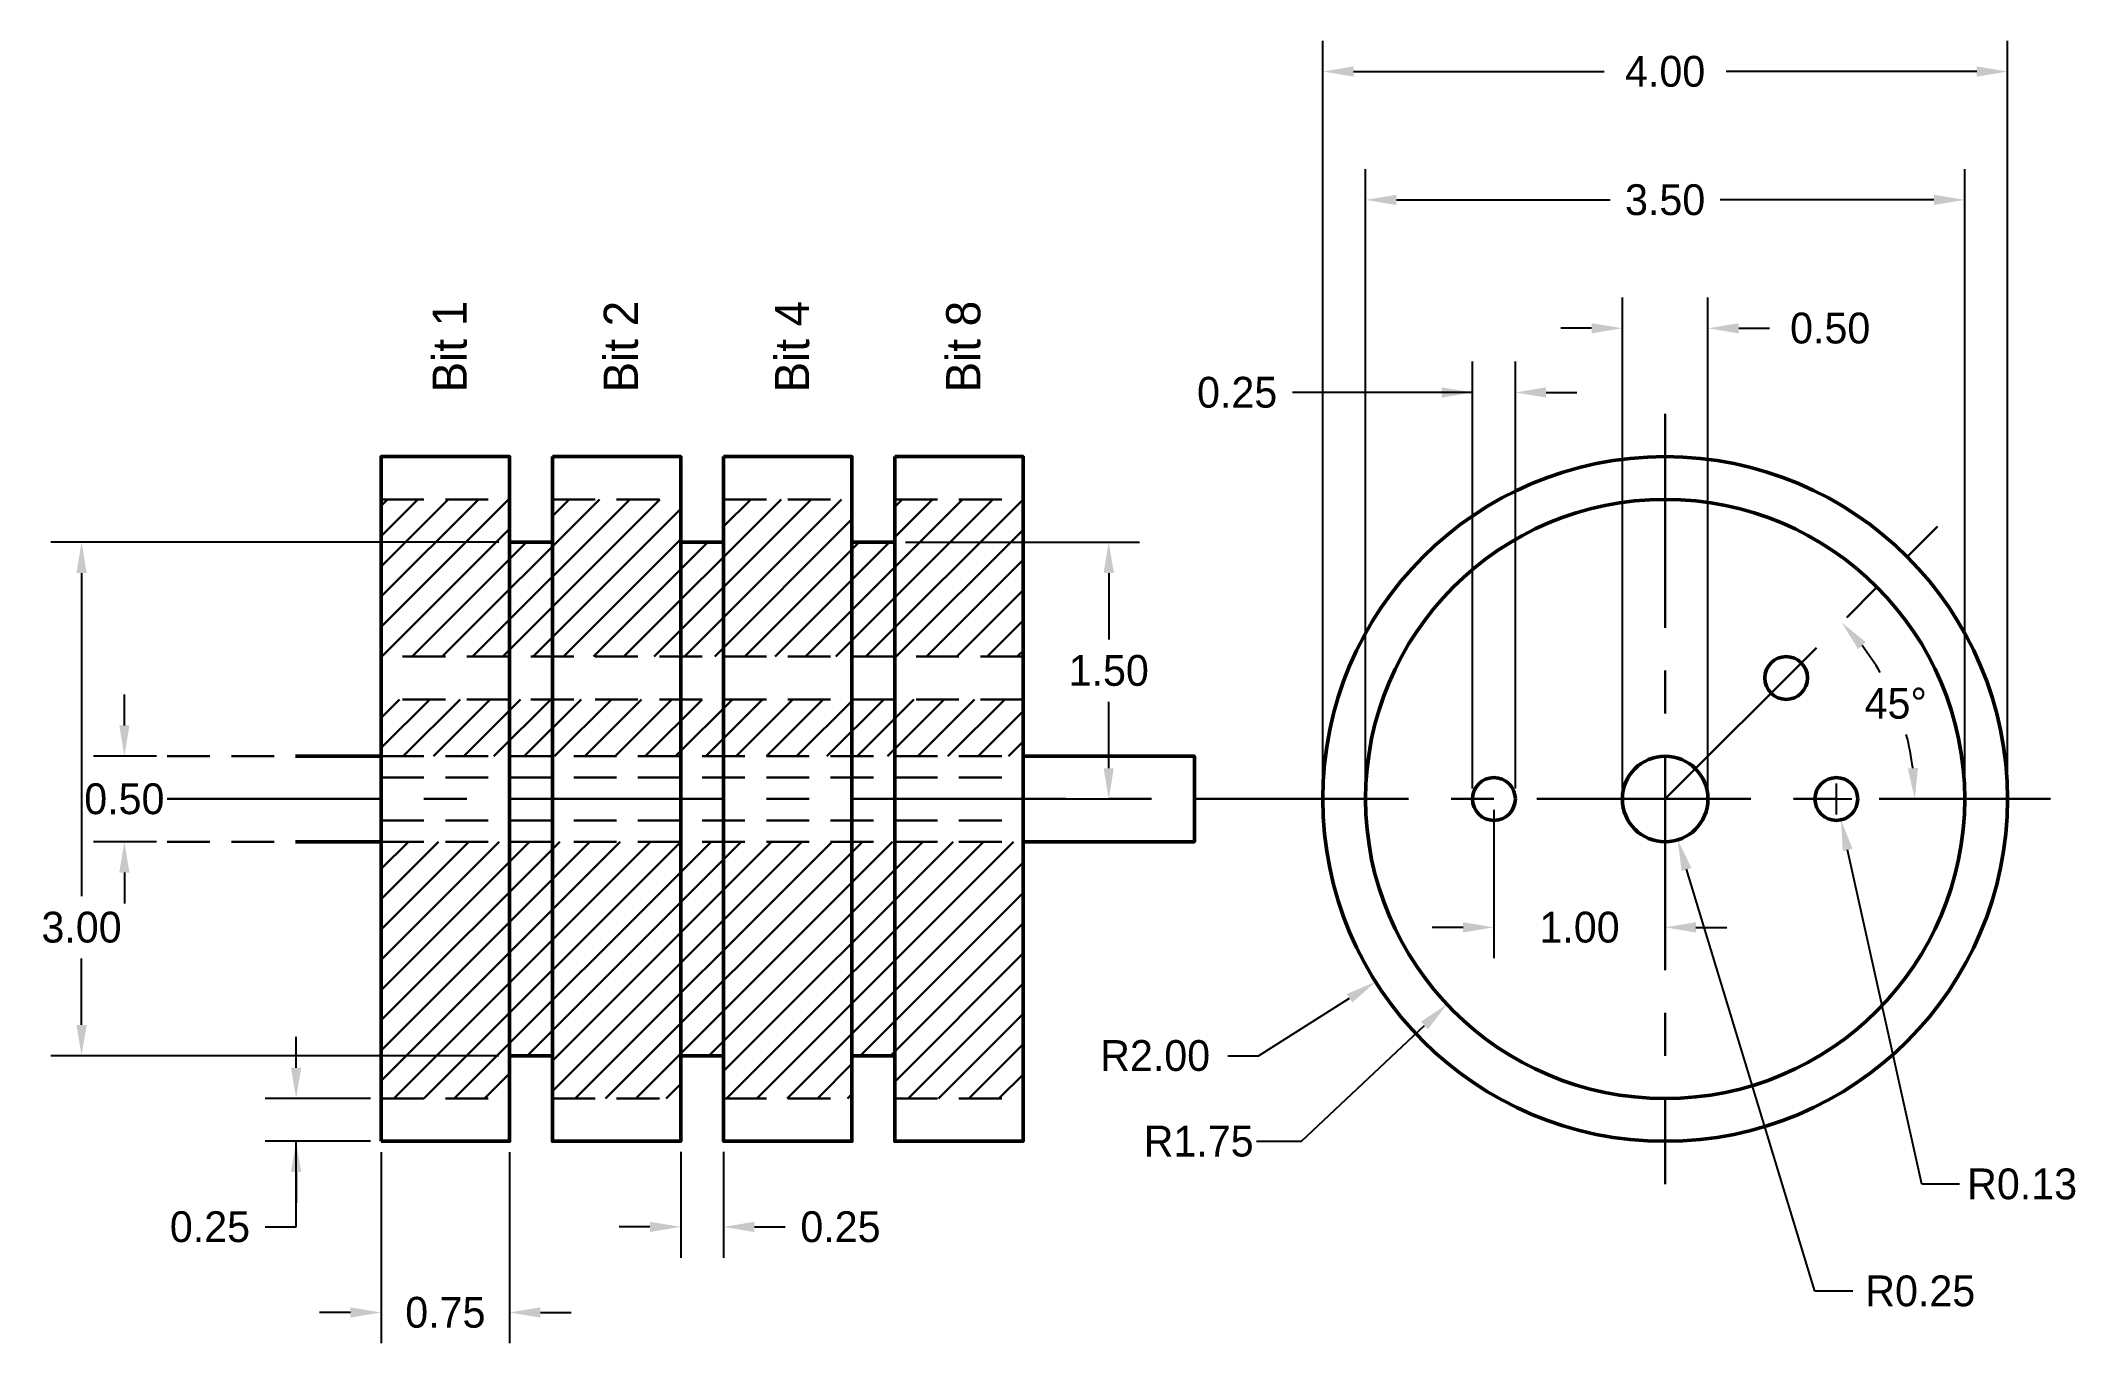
# Model space of a CAD drawing. Header units: inches. Extents: x 0 to 11.9, y 0.8 to 8.4.
import ezdxf

# ---------------------------------------------------------------- set-up
doc = ezdxf.new("R2010")
doc.units = ezdxf.units.IN
doc.header["$MEASUREMENT"] = 0
for name, pattern in [('CENTER', [2, 1.25, -0.25, 0.25, -0.25]), ('DASHDOT', [1, 0.5, -0.25, 0, -0.25]), ('HIDDEN', [0.375, 0.25, -0.125])]:
    doc.linetypes.add(name, pattern=pattern)
doc.layers.get('Defpoints').update_dxf_attribs({"lineweight": 15})
for name, color, linetype, lineweight in [('Center', 3, 'CENTER', 30), ('Dimension', 1, 'Continuous', 30), ('Hidden', 7, 'HIDDEN', 30), ('Object', 7, 'Continuous', 50), ('Section', 7, 'Continuous', 30), ('Text', 7, 'Continuous', 30)]:
    doc.layers.add(name, color=color, linetype=linetype, lineweight=lineweight)
doc.styles.get("Standard").update_dxf_attribs({"font": 'Blueprint MT.ttf'})
doc.dimstyles.get("Standard").update_dxf_attribs({"dimtxt": 0.18, "dimasz": 0.18, "dimexe": 0.18, "dimexo": 0.0625, "dimgap": 0.09, "dimtad": 0, "dimtih": 1, "dimtoh": 1, "dimzin": 0, "dimdsep": 46, "dimtxsty": 'Standard', "dimcen": 0.09, "dimadec": 0, "dimazin": 0, "dimtfac": 1, "dimtdec": 4, "dimtofl": 0, "dimtmove": 0, "dimatfit": 3, "dimfxl": 1, "dimtolj": 1, "dimtzin": 0, "dimarcsym": 0})

# ---------------------------------------------------------------- blocks, each defined once
blk = doc.blocks.new('*D2')
at = {"layer": 'Defpoints', "color": 0}
for p in [(11.091, 5.591), (10.908, 4.377), (0.75, 4), (9.5, 4), (11.75, 4)]:
    blk.add_point(p, dxfattribs=at)
at = {"layer": 'Dimension', "color": 0, "lineweight": -2}
for start, end in [(30.4955, 37.9207), (7.0793, 14.9453)]:
    blk.add_arc((9.5, 4), 1.458, start, end, dxfattribs=at)
at = {"layer": 'Dimension', "color": 0}
for points in [[(10.672, 4.916), (10.627, 4.876), (10.531, 5.031)], [(10.917, 4.178), (10.977, 4.182), (10.958, 4)]]:
    blk.add_solid(points, dxfattribs=at)
at = {"layer": 'Dimension', "color": 0, "linetype": 'DASHDOT', "insert": (10.847, 4.558), "char_height": 0.18, "attachment_point": 5}
blk.add_mtext('\\A1;45%%d', dxfattribs=at)
blk = doc.blocks.new('*D3')
at = {"layer": 'Defpoints', "color": 0}
for p in [(2, 2), (2.75, 2), (2.75, 1)]:
    blk.add_point(p, dxfattribs=at)
at = {"layer": 'Dimension', "color": 0, "lineweight": -2}
for p, q in [((2, 1.9375), (2, 0.82)), ((2.75, 1.9375), (2.75, 0.82)), ((1.82, 1), (1.64, 1)), ((2.93, 1), (3.11, 1))]:
    blk.add_line(p, q, dxfattribs=at)
at = {"layer": 'Dimension', "color": 0}
for points in [[(1.82, 0.97), (1.82, 1.03), (2, 1)], [(2.93, 1.03), (2.93, 0.97), (2.75, 1)]]:
    blk.add_solid(points, dxfattribs=at)
at = {"layer": 'Dimension', "color": 0, "linetype": 'DASHDOT', "insert": (2.375, 1), "char_height": 0.18, "attachment_point": 5}
blk.add_mtext('\\A1;0.75', dxfattribs=at)
blk = doc.blocks.new('*D4')
at = {"layer": 'Defpoints', "color": 0}
for p in [(3.75, 2), (4, 2), (4, 1.5)]:
    blk.add_point(p, dxfattribs=at)
at = {"layer": 'Dimension', "color": 0, "lineweight": -2}
for p, q in [((3.75, 1.938), (3.75, 1.32)), ((4, 1.938), (4, 1.32)), ((3.57, 1.5), (3.39, 1.5)), ((4.18, 1.5), (4.36, 1.5))]:
    blk.add_line(p, q, dxfattribs=at)
at = {"layer": 'Dimension', "color": 0}
for points in [[(3.57, 1.47), (3.57, 1.53), (3.75, 1.5)], [(4.18, 1.53), (4.18, 1.47), (4, 1.5)]]:
    blk.add_solid(points, dxfattribs=at)
at = {"layer": 'Dimension', "color": 0, "linetype": 'DASHDOT', "insert": (4.683, 1.5), "char_height": 0.18, "attachment_point": 5}
blk.add_mtext('\\A1;0.25', dxfattribs=at)
blk = doc.blocks.new('*D6')
at = {"layer": 'Defpoints', "color": 0}
for p in [(11.5, 8.25), (7.5, 4), (11.5, 4)]:
    blk.add_point(p, dxfattribs=at)
at = {"layer": 'Dimension', "color": 0, "lineweight": -2}
for p, q in [((7.5, 4.062), (7.5, 8.43)), ((11.5, 4.062), (11.5, 8.43)), ((7.68, 8.25), (9.144, 8.25)), ((11.32, 8.25), (9.856, 8.25))]:
    blk.add_line(p, q, dxfattribs=at)
at = {"layer": 'Dimension', "color": 0}
for points in [[(7.68, 8.28), (7.68, 8.22), (7.5, 8.25)], [(11.32, 8.22), (11.32, 8.28), (11.5, 8.25)]]:
    blk.add_solid(points, dxfattribs=at)
at = {"layer": 'Dimension', "color": 0, "linetype": 'DASHDOT', "insert": (9.5, 8.25), "char_height": 0.18, "attachment_point": 5}
blk.add_mtext('\\A1;4.00', dxfattribs=at)
blk = doc.blocks.new('*D7')
at = {"layer": 'Defpoints', "color": 0}
for p in [(11.25, 7.5), (7.75, 4), (11.25, 4)]:
    blk.add_point(p, dxfattribs=at)
at = {"layer": 'Dimension', "color": 0, "lineweight": -2}
for p, q in [((7.75, 4.062), (7.75, 7.68)), ((11.25, 4.062), (11.25, 7.68)), ((7.93, 7.5), (9.179, 7.5)), ((11.07, 7.5), (9.821, 7.5))]:
    blk.add_line(p, q, dxfattribs=at)
at = {"layer": 'Dimension', "color": 0}
for points in [[(7.93, 7.53), (7.93, 7.47), (7.75, 7.5)], [(11.07, 7.47), (11.07, 7.53), (11.25, 7.5)]]:
    blk.add_solid(points, dxfattribs=at)
at = {"layer": 'Dimension', "color": 0, "linetype": 'DASHDOT', "insert": (9.5, 7.5), "char_height": 0.18, "attachment_point": 5}
blk.add_mtext('\\A1;3.50', dxfattribs=at)
blk = doc.blocks.new('*D8')
at = {"layer": 'Defpoints', "color": 0}
for p in [(9.75, 6.75), (9.25, 4), (9.75, 4)]:
    blk.add_point(p, dxfattribs=at)
at = {"layer": 'Dimension', "color": 0, "lineweight": -2}
for p, q in [((9.25, 4.062), (9.25, 6.93)), ((9.75, 4.062), (9.75, 6.93)), ((9.07, 6.75), (8.89, 6.75)), ((9.93, 6.75), (10.11, 6.75))]:
    blk.add_line(p, q, dxfattribs=at)
at = {"layer": 'Dimension', "color": 0}
for points in [[(9.07, 6.72), (9.07, 6.78), (9.25, 6.75)], [(9.93, 6.78), (9.93, 6.72), (9.75, 6.75)]]:
    blk.add_solid(points, dxfattribs=at)
at = {"layer": 'Dimension', "color": 0, "linetype": 'DASHDOT', "insert": (10.464, 6.75), "char_height": 0.18, "attachment_point": 5}
blk.add_mtext('\\A1;0.50', dxfattribs=at)
blk = doc.blocks.new('*D9')
at = {"layer": 'Defpoints', "color": 0}
for p in [(8.625, 6.375), (8.375, 4), (8.625, 4)]:
    blk.add_point(p, dxfattribs=at)
at = {"layer": 'Dimension', "color": 0, "lineweight": -2}
for p, q in [((8.375, 4.062), (8.375, 6.555)), ((8.625, 4.062), (8.625, 6.555)), ((8.375, 6.375), (7.323, 6.375)), ((8.195, 6.375), (8.015, 6.375)), ((8.805, 6.375), (8.985, 6.375))]:
    blk.add_line(p, q, dxfattribs=at)
at = {"layer": 'Dimension', "color": 0}
for points in [[(8.195, 6.345), (8.195, 6.405), (8.375, 6.375)], [(8.805, 6.405), (8.805, 6.345), (8.625, 6.375)]]:
    blk.add_solid(points, dxfattribs=at)
at = {"layer": 'Dimension', "color": 0, "linetype": 'DASHDOT', "insert": (7, 6.375), "char_height": 0.18, "attachment_point": 5}
blk.add_mtext('\\A1;0.25', dxfattribs=at)
blk = doc.blocks.new('*D10')
at = {"layer": 'Defpoints', "color": 0}
for p in [(8.5, 4), (9.5, 4), (9.5, 3.25)]:
    blk.add_point(p, dxfattribs=at)
at = {"layer": 'Dimension', "color": 0, "lineweight": -2}
for p, q in [((8.5, 3.9375), (8.5, 3.07)), ((9.5, 3.9375), (9.5, 3.07)), ((8.32, 3.25), (8.14, 3.25)), ((9.68, 3.25), (9.86, 3.25))]:
    blk.add_line(p, q, dxfattribs=at)
at = {"layer": 'Dimension', "color": 0}
for points in [[(8.32, 3.22), (8.32, 3.28), (8.5, 3.25)], [(9.68, 3.28), (9.68, 3.22), (9.5, 3.25)]]:
    blk.add_solid(points, dxfattribs=at)
at = {"layer": 'Dimension', "color": 0, "linetype": 'DASHDOT', "insert": (9, 3.25), "char_height": 0.18, "attachment_point": 5}
blk.add_mtext('\\A1;1.00', dxfattribs=at)
blk = doc.blocks.new('*D12')
at = {"layer": 'Defpoints', "color": 0}
for p in [(2, 2.25), (1.503, 2), (2, 2)]:
    blk.add_point(p, dxfattribs=at)
at = {"layer": 'Dimension', "color": 0, "lineweight": -2}
for p, q in [((1.503, 2.43), (1.503, 2.61)), ((1.938, 2.25), (1.323, 2.25)), ((1.938, 2), (1.323, 2)), ((1.503, 1.5), (1.503, 2)), ((1.503, 1.82), (1.503, 1.64)), ((1.323, 1.5), (1.503, 1.5))]:
    blk.add_line(p, q, dxfattribs=at)
at = {"layer": 'Dimension', "color": 0}
for points in [[(1.473, 2.43), (1.533, 2.43), (1.503, 2.25)], [(1.533, 1.82), (1.473, 1.82), (1.503, 2)]]:
    blk.add_solid(points, dxfattribs=at)
at = {"layer": 'Dimension', "color": 0, "linetype": 'DASHDOT', "insert": (1, 1.5), "char_height": 0.18, "attachment_point": 5}
blk.add_mtext('\\A1;0.25', dxfattribs=at)
blk = doc.blocks.new('*D13')
at = {"layer": 'Defpoints', "color": 0}
for p in [(9.5, 4), (7.809, 2.932)]:
    blk.add_point(p, dxfattribs=at)
at = {"layer": 'Dimension', "color": 0, "lineweight": -2}
for p, q in [((9.5, 3.91), (9.5, 4.09)), ((9.41, 4), (9.59, 4)), ((7.125, 2.5), (7.657, 2.836)), ((6.945, 2.5), (7.125, 2.5))]:
    blk.add_line(p, q, dxfattribs=at)
at = {"layer": 'Dimension', "color": 0}
blk.add_solid([(7.673, 2.811), (7.641, 2.861), (7.809, 2.932)], dxfattribs=at)
at = {"layer": 'Dimension', "color": 0, "linetype": 'DASHDOT', "insert": (6.521, 2.5), "char_height": 0.18, "attachment_point": 5}
blk.add_mtext('\\A1;R2.00', dxfattribs=at)
blk = doc.blocks.new('*D14')
at = {"layer": 'Defpoints', "color": 0}
for p in [(9.5, 4), (8.226, 2.801)]:
    blk.add_point(p, dxfattribs=at)
at = {"layer": 'Dimension', "color": 0, "lineweight": -2}
for p, q in [((9.5, 3.91), (9.5, 4.09)), ((9.41, 4), (9.59, 4)), ((7.375, 2), (8.095, 2.677)), ((7.114, 2), (7.375, 2))]:
    blk.add_line(p, q, dxfattribs=at)
at = {"layer": 'Dimension', "color": 0}
blk.add_solid([(8.115, 2.655), (8.074, 2.699), (8.226, 2.801)], dxfattribs=at)
at = {"layer": 'Dimension', "color": 0, "linetype": 'DASHDOT', "insert": (6.775, 2), "char_height": 0.18, "attachment_point": 5}
blk.add_mtext('\\A1;R1.75', dxfattribs=at)
blk = doc.blocks.new('*D15')
at = {"layer": 'Defpoints', "color": 0}
for p in [(9.5, 4), (9.573, 3.761)]:
    blk.add_point(p, dxfattribs=at)
at = {"layer": 'Dimension', "color": 0, "lineweight": -2}
for p, q in [((9.5, 3.91), (9.5, 4.09)), ((9.41, 4), (9.59, 4)), ((10.375, 1.125), (9.625, 3.589)), ((10.596, 1.125), (10.375, 1.125))]:
    blk.add_line(p, q, dxfattribs=at)
at = {"layer": 'Dimension', "color": 0}
blk.add_solid([(9.654, 3.597), (9.596, 3.58), (9.573, 3.761)], dxfattribs=at)
at = {"layer": 'Dimension', "color": 0, "linetype": 'DASHDOT', "insert": (10.99, 1.125), "char_height": 0.18, "attachment_point": 5}
blk.add_mtext('\\A1;R0.25', dxfattribs=at)
blk = doc.blocks.new('*D16')
at = {"layer": 'Defpoints', "color": 0}
for p in [(10.5, 4), (10.527, 3.878)]:
    blk.add_point(p, dxfattribs=at)
at = {"layer": 'Dimension', "color": 0, "lineweight": -2}
for p, q in [((10.5, 3.91), (10.5, 4.09)), ((10.41, 4), (10.59, 4)), ((11, 1.75), (10.566, 3.702)), ((11.219, 1.75), (11, 1.75))]:
    blk.add_line(p, q, dxfattribs=at)
at = {"layer": 'Dimension', "color": 0}
blk.add_solid([(10.595, 3.709), (10.537, 3.696), (10.527, 3.878)], dxfattribs=at)
at = {"layer": 'Dimension', "color": 0, "linetype": 'DASHDOT', "insert": (11.585, 1.75), "char_height": 0.18, "attachment_point": 5}
blk.add_mtext('\\A1;R0.13', dxfattribs=at)
blk = doc.blocks.new('*D17')
at = {"layer": 'Defpoints', "color": 0}
for p in [(2.75, 5.5), (0.25, 2.5), (2.75, 2.5)]:
    blk.add_point(p, dxfattribs=at)
at = {"layer": 'Dimension', "color": 0, "lineweight": -2}
for p, q in [((2.688, 5.5), (0.07, 5.5)), ((0.25, 5.32), (0.25, 3.432)), ((0.25, 2.68), (0.25, 3.068)), ((2.688, 2.5), (0.07, 2.5))]:
    blk.add_line(p, q, dxfattribs=at)
at = {"layer": 'Dimension', "color": 0}
for points in [[(0.28, 5.32), (0.22, 5.32), (0.25, 5.5)], [(0.22, 2.68), (0.28, 2.68), (0.25, 2.5)]]:
    blk.add_solid(points, dxfattribs=at)
at = {"layer": 'Dimension', "color": 0, "linetype": 'DASHDOT', "insert": (0.25, 3.25), "char_height": 0.18, "attachment_point": 5}
blk.add_mtext('\\A1;3.00', dxfattribs=at)
blk = doc.blocks.new('*D18')
at = {"layer": 'Defpoints', "color": 0}
for p in [(5, 5.5), (6.25, 5.5), (5, 4)]:
    blk.add_point(p, dxfattribs=at)
at = {"layer": 'Dimension', "color": 0, "lineweight": -2}
for p, q in [((5.062, 5.5), (6.43, 5.5)), ((6.25, 5.32), (6.25, 4.932)), ((6.25, 4.18), (6.25, 4.568)), ((5.062, 4), (6.43, 4))]:
    blk.add_line(p, q, dxfattribs=at)
at = {"layer": 'Dimension', "color": 0}
for points in [[(6.28, 5.32), (6.22, 5.32), (6.25, 5.5)], [(6.22, 4.18), (6.28, 4.18), (6.25, 4)]]:
    blk.add_solid(points, dxfattribs=at)
at = {"layer": 'Dimension', "color": 0, "linetype": 'DASHDOT', "insert": (6.25, 4.75), "char_height": 0.18, "attachment_point": 5}
blk.add_mtext('\\A1;1.50', dxfattribs=at)
blk = doc.blocks.new('*D20')
at = {"layer": 'Defpoints', "color": 0}
for p in [(0.75, 4.25), (0.5, 3.75), (0.75, 3.75)]:
    blk.add_point(p, dxfattribs=at)
at = {"layer": 'Dimension', "color": 0, "linetype": 'DASHDOT', "lineweight": -2}
for p, q in [((0.5, 4.43), (0.5, 4.61)), ((0.6875, 4.25), (0.32, 4.25)), ((0.6875, 3.75), (0.32, 3.75)), ((0.5, 3.57), (0.5, 3.39))]:
    blk.add_line(p, q, dxfattribs=at)
at = {"layer": 'Dimension', "color": 0}
for points in [[(0.47, 4.43), (0.53, 4.43), (0.5, 4.25)], [(0.53, 3.57), (0.47, 3.57), (0.5, 3.75)]]:
    blk.add_solid(points, dxfattribs=at)
at = {"layer": 'Dimension', "color": 0, "linetype": 'DASHDOT', "insert": (0.5, 4), "char_height": 0.18, "attachment_point": 5}
blk.add_mtext('\\A1;0.50', dxfattribs=at)

msp = doc.modelspace()

# ---------------------------------------------------------------- hatches: boundary and pattern name
at = {"layer": 'Section', "linetype": 'Continuous'}
h = msp.add_hatch(dxfattribs=at)
h.set_pattern_fill('ANSI31', color=256, style=0)
h.paths.add_polyline_path([(2.75, 4.832), (2.75, 5.75), (2, 5.75), (2, 4.832)])
h.paths.add_polyline_path([(3, 4.832), (3, 5.5), (2.75, 5.5), (2.75, 4.832)])
h.paths.add_polyline_path([(3.75, 4.832), (3.75, 5.75), (3, 5.75), (3, 4.832)])
h.paths.add_polyline_path([(4, 4.832), (4, 5.5), (3.75, 5.5), (3.75, 4.832)])
h.paths.add_polyline_path([(4.75, 4.832), (4.75, 5.75), (4, 5.75), (4, 4.832)])
h.paths.add_polyline_path([(5, 4.832), (5, 5.5), (4.75, 5.5), (4.75, 4.832)])
h.paths.add_polyline_path([(5.75, 4.832), (5.75, 5.75), (5, 5.75), (5, 5.5), (5, 4.832)])
h.paths.add_polyline_path([(5.75, 4.25), (5.75, 4.582), (5, 4.582), (5, 4.25)])
h.paths.add_polyline_path([(4.75, 4.25), (4.75, 4.582), (4, 4.582), (4, 4.25)])
h.paths.add_polyline_path([(3.75, 4.25), (3.75, 4.582), (3, 4.582), (3, 4.25)])
h.paths.add_polyline_path([(2.75, 4.25), (2.75, 4.582), (2, 4.582), (2, 4.25)])
h.paths.add_polyline_path([(3, 4.25), (3, 4.582), (2.75, 4.582), (2.75, 4.25)])
h.paths.add_polyline_path([(4, 4.25), (4, 4.582), (3.75, 4.582), (3.75, 4.25)])
h.paths.add_polyline_path([(5, 4.25), (5, 4.582), (4.75, 4.582), (4.75, 4.25)])
h.paths.add_polyline_path([(2.75, 2.25), (2.75, 3.75), (2, 3.75), (2, 2.25)])
h.paths.add_polyline_path([(3, 2.5), (3, 3.75), (2.75, 3.75), (2.75, 2.5)])
h.paths.add_polyline_path([(3.75, 2.25), (3.75, 3.75), (3, 3.75), (3, 2.25)])
h.paths.add_polyline_path([(4, 2.5), (4, 3.75), (3.75, 3.75), (3.75, 2.5)])
h.paths.add_polyline_path([(4.75, 2.25), (4.75, 3.75), (4, 3.75), (4, 2.25)])
h.paths.add_polyline_path([(5, 2.5), (5, 3.75), (4.75, 3.75), (4.75, 2.5)])
h.paths.add_polyline_path([(5.75, 2.25), (5.75, 3.75), (5, 3.75), (5, 2.5), (5, 2.25)])

# ---------------------------------------------------------------- linework, layer by layer
at = {"layer": 'Center'}
for p, q in [((9.5, 6.25), (9.5, 1.75)), ((9.5, 4), (11.091, 5.591)), ((0.75, 4), (11.75, 4))]:
    msp.add_line(p, q, dxfattribs=at)
at = {"layer": 'Hidden'}
for p, q in [((2, 5.75), (2.75, 5.75)), ((3, 5.75), (3.75, 5.75)), ((4, 5.75), (4.75, 5.75)), ((5, 5.75), (5.75, 5.75)), ((5.75, 4.832), (2, 4.832)), ((5.75, 4.582), (2, 4.582)), ((2, 4.25), (5.75, 4.25)), ((2, 4.125), (5.75, 4.125)), ((2, 3.875), (5.75, 3.875)), ((2, 3.75), (5.75, 3.75)), ((2, 2.25), (2.75, 2.25)), ((3, 2.25), (3.75, 2.25)), ((4, 2.25), (4.75, 2.25)), ((5, 2.25), (5.75, 2.25))]:
    msp.add_line(p, q, dxfattribs=at)
at = {"layer": 'Object'}
for p, q in [((2, 4.25), (1.5, 4.25)), ((2, 3.75), (2, 4.25)), ((1.5, 3.75), (2, 3.75))]:
    msp.add_line(p, q, dxfattribs=at)
for points in [[(2, 2), (2, 6), (2.75, 6), (2.75, 2)], [(3, 6), (3, 2), (3.75, 2), (3.75, 6)], [(4, 6), (4, 2), (4.75, 2), (4.75, 6)], [(5, 6), (5, 2), (5.75, 2), (5.75, 6)], [(2.75, 5.5), (2.75, 2.5), (3, 2.5), (3, 5.5)], [(3.75, 5.5), (3.75, 2.5), (4, 2.5), (4, 5.5)], [(4.75, 5.5), (4.75, 2.5), (5, 2.5), (5, 5.5)], [(5.75, 4.25), (5.75, 3.75), (6.75, 3.75), (6.75, 4.25)]]:
    msp.add_lwpolyline(points, close=True, dxfattribs=at)
for centre, radius in [((9.5, 4), 2), ((9.5, 4), 1.75), ((10.207, 4.707), 0.125), ((9.5, 4), 0.25), ((8.5, 4), 0.125), ((10.5, 4), 0.125)]:
    msp.add_circle(centre, radius, dxfattribs=at)
at = {"layer": 'Section', "linetype": 'HIDDEN'}
for p, q in [((0.75, 4.25), (1.5, 4.25)), ((0.75, 3.75), (1.5, 3.75))]:
    msp.add_line(p, q, dxfattribs=at)

# ---------------------------------------------------------------- texts
at = {"layer": 'Text'}
for s, p in [('Bit 1', (2.5, 6.375)), ('Bit 2', (3.5, 6.375)), ('Bit 4', (4.5, 6.375)), ('Bit 8', (5.5, 6.375))]:
    msp.add_text(s, height=0.2, rotation=90, dxfattribs=at).set_placement(p)

# ---------------------------------------------------------------- dimensions: what is measured, and where the dimension line sits
at = {"layer": 'Dimension'}
for base, p1, p2, picture, middle in [((11.5, 8.25), (7.5, 4), (11.5, 4), '*D6', (9.5, 8.25)), ((11.25, 7.5), (7.75, 4), (11.25, 4), '*D7', (9.5, 7.5)), ((9.75, 6.75), (9.25, 4), (9.75, 4), '*D8', (10.464, 6.75)), ((9.5, 3.25), (8.5, 4), (9.5, 4), '*D10', (9, 3.25)), ((2.75, 1), (2, 2), (2.75, 2), '*D3', (2.375, 1)), ((4, 1.5), (3.75, 2), (4, 2), '*D4', (4.683, 1.5))]:
    dim = msp.add_linear_dim(base=base, p1=p1, p2=p2, dimstyle='Standard', dxfattribs=at)
    dim.commit()
    dim.dimension.update_dxf_attribs({"geometry": picture, "text_midpoint": middle})
dim = msp.add_linear_dim(base=(8.625, 6.375), p1=(8.375, 4), p2=(8.625, 4), dimstyle='Standard', dxfattribs=at)
dim.commit()
dim.dimension.update_dxf_attribs({"geometry": '*D9', "text_midpoint": (7, 6.375), "dimtype": 160})
dim = msp.add_angular_dim_2l(base=(10.908, 4.377), line1=((0.75, 4), (11.75, 4)), line2=((9.5, 4), (11.091, 5.591)), dimstyle='Standard', dxfattribs=at)
dim.commit()
dim.dimension.update_dxf_attribs({"geometry": '*D2', "text_midpoint": (10.847, 4.558)})
for base, p1, p2, picture, middle in [((0.25, 2.5), (2.75, 5.5), (2.75, 2.5), '*D17', (0.25, 3.25)), ((1.503, 2), (2, 2.25), (2, 2), '*D12', (1, 1.5))]:
    dim = msp.add_linear_dim(base=base, p1=p1, p2=p2, angle=90, dimstyle='Standard', dxfattribs=at)
    dim.commit()
    dim.dimension.update_dxf_attribs({"geometry": picture, "text_midpoint": middle, "dimtype": 160})
dim = msp.add_linear_dim(base=(6.25, 5.5), p1=(5, 4), p2=(5, 5.5), angle=90, dimstyle='Standard', dxfattribs=at)
dim.commit()
dim.dimension.update_dxf_attribs({"geometry": '*D18', "text_midpoint": (6.25, 4.75)})
at = {"layer": 'Dimension', "linetype": 'DASHDOT'}
dim = msp.add_linear_dim(base=(0.5, 3.75), p1=(0.75, 4.25), p2=(0.75, 3.75), angle=90, dimstyle='Standard', dxfattribs=at)
dim.commit()
dim.dimension.update_dxf_attribs({"geometry": '*D20', "text_midpoint": (0.5, 4)})
at = {"layer": 'Dimension'}
for center, mpoint, picture, middle in [((9.5, 4), (7.809, 2.932), '*D13', (6.521, 2.5)), ((9.5, 4), (8.226, 2.801), '*D14', (6.775, 2)), ((9.5, 4), (9.573, 3.761), '*D15', (10.99, 1.125)), ((10.5, 4), (10.527, 3.878), '*D16', (11.585, 1.75))]:
    dim = msp.add_radius_dim(center=center, mpoint=mpoint, dimstyle='Standard', dxfattribs=at)
    dim.commit()
    dim.dimension.update_dxf_attribs({"geometry": picture, "text_midpoint": middle, "dimtype": 164})

doc.saveas('drawing.dxf')
